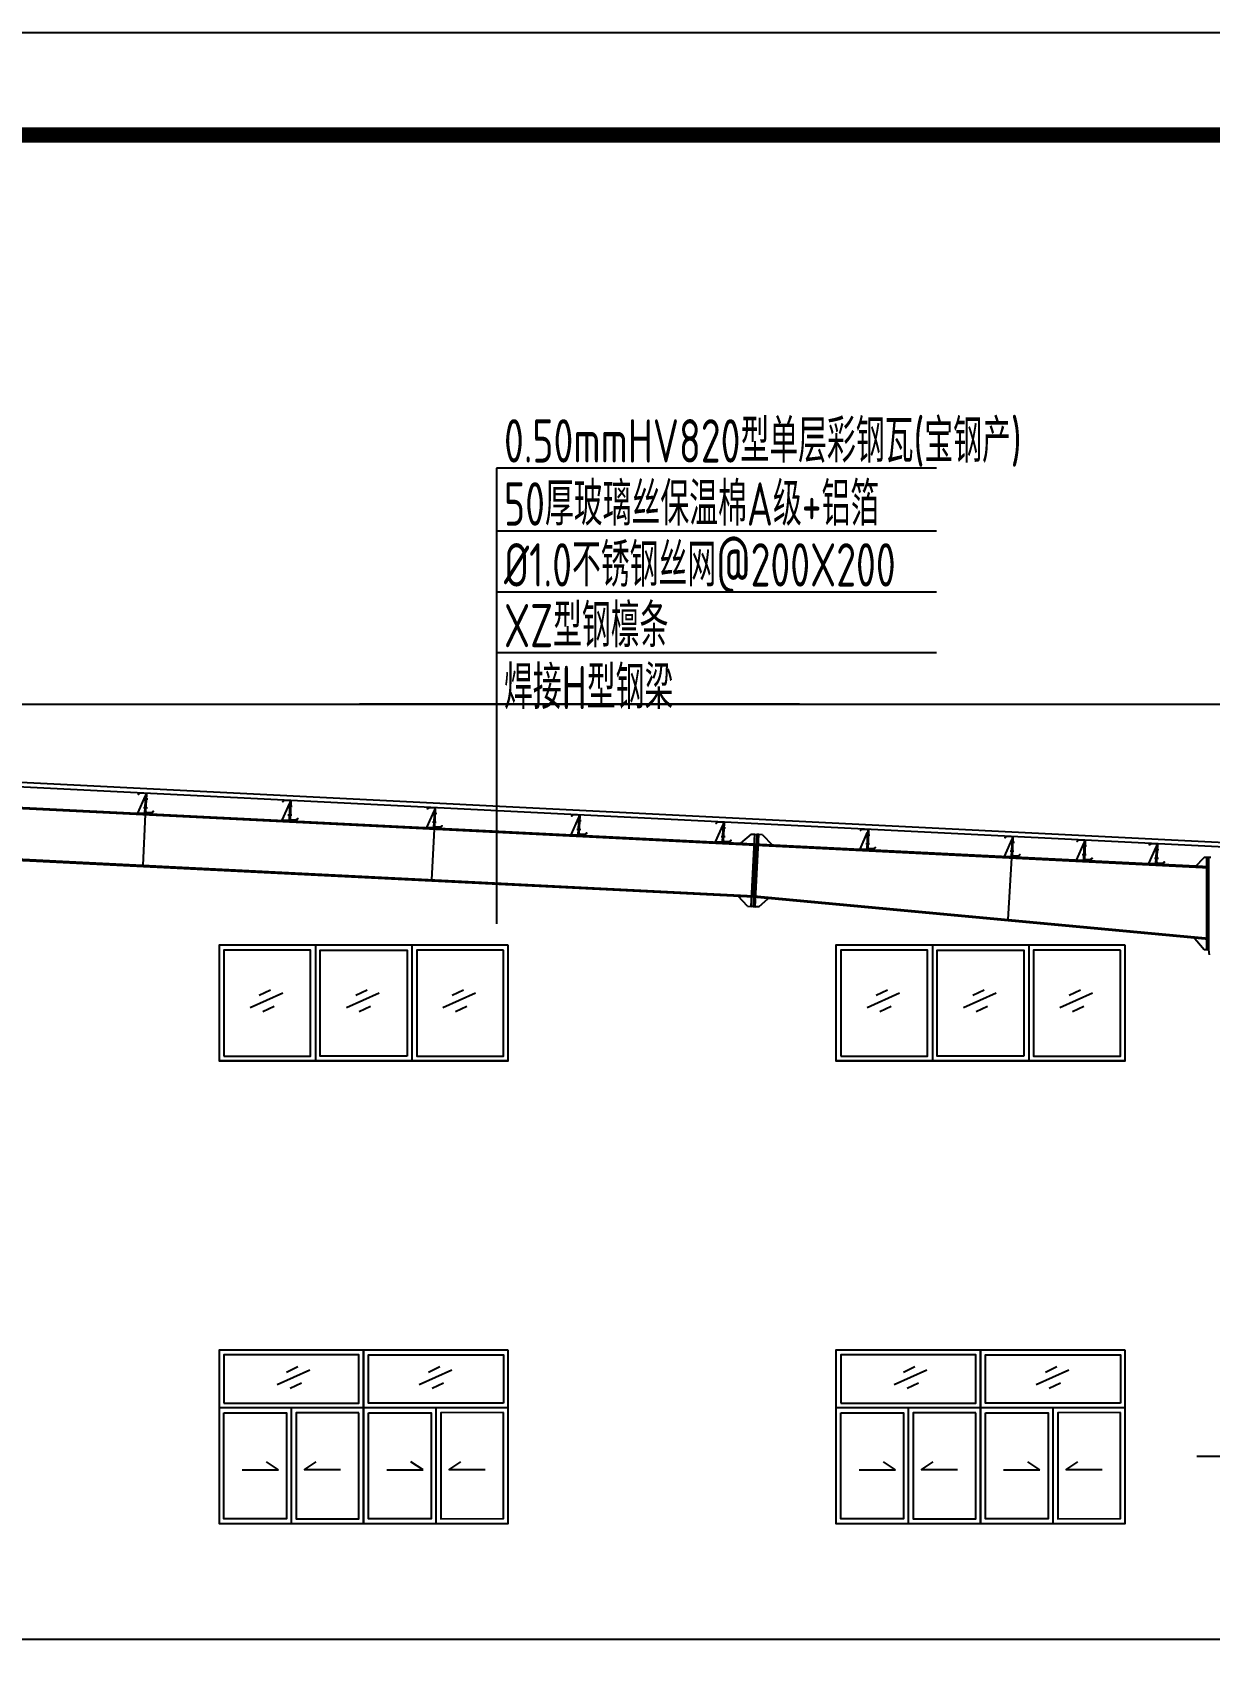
# Model space of a CAD drawing. Extents: x 180850 to 1399066, y 48356 to 327880.
# Drawn here: x 854269 to 866474, y 279002 to 295984 of the extents above; entities that cross this region are included whole.
import ezdxf

# ---------------------------------------------------------------- set-up
doc = ezdxf.new("R2010")
doc.units = 0
doc.header["$LTSCALE"] = 1000
for name, color, linetype in [('AXIS', 3, 'Continuous'), ('DOTE', 1, 'Continuous'), ('GL', 150, 'Continuous'), ('LT', 181, 'Continuous'), ('PUB_TITLE', 4, 'Continuous'), ('PZ', 202, 'Continuous'), ('TEXT', 7, 'Continuous')]:
    doc.layers.add(name, color=color, linetype=linetype)
doc.styles.add('_TCH_DIM_T3', font='SIMPLEX', dxfattribs={"width": 0.7058823529411765, "bigfont": 'GBCBIG'})
doc.styles.add('C', font='tssdeng.shx', dxfattribs={"height": 3, "bigfont": 'tssdchn.shx'})
doc.dimstyles.new('_TCH_ARCH&&150', dxfattribs={"dimtxt": 446.25, "dimasz": 150, "dimexe": 375, "dimexo": 450, "dimgap": 189.375, "dimtad": 1, "dimdec": 0, "dimzin": 0, "dimdsep": 46, "dimtxsty": '_TCH_DIM_T3', "dimblk": 'ARCHTICK', "dimcen": 0.09, "dimclrd": 3, "dimclre": 3, "dimclrt": 7, "dimazin": 2, "dimtfac": 1, "dimtdec": 0, "dimtix": 1, "dimtmove": 2, "dimatfit": 3, "dimfxl": 1, "dimtolj": 1, "dimtzin": 0, "dimarcsym": 0})

# ---------------------------------------------------------------- blocks, each defined once
blk = doc.blocks.new('_ArchTick')
at = {"color": 0, "linetype": 'ByBlock', "const_width": 0.4}
blk.add_lwpolyline([(-0.5, -0.5), (0.5, 0.5)], dxfattribs=at)
blk = doc.blocks.new('*D1300')
at = {"color": 3, "lineweight": -2, "transparency": 16777216}
for p, q in [((841715.4547965183, 278865.4585039263), (841715.45479652, 275176.0908457736)), ((867315.4547965183, 278865.4585039419), (867315.45479652, 275176.0908457853)), ((867315.4547965198, 275551.0908457853), (841715.4547965198, 275551.0908457736))]:
    blk.add_line(p, q, dxfattribs=at)
at = {"layer": 'Defpoints', "color": 0, "transparency": 16777216}
for p in [(841715.4547965181, 279315.4585039263, -0.8588636219624313), (867315.4547965181, 279315.4585039419, -0.8588636219624313), (841715.4547965198, 275551.0908457736)]:
    blk.add_point(p, dxfattribs=at)
at = {"color": 3, "lineweight": -2, "transparency": 16777216, "xscale": 150, "yscale": 150, "zscale": 150}
for p, rotation in [((841715.4547965198, 275551.0908457736), 180.0000000000261), ((867315.4547965198, 275551.0908457853), 2.605915483400167e-11)]:
    blk.add_blockref('_ArchTick', p, dxfattribs=dict(at, rotation=rotation))
at = {"color": 7, "transparency": 16777216, "insert": (854515.4547965196, 275963.5908457795), "char_height": 446.25, "attachment_point": 5, "style": '_TCH_DIM_T3'}
blk.add_mtext('\\A1;25600', dxfattribs=at)
blk = doc.blocks.new('A$C3A585300')
at = {"layer": 'LT', "color": 1, "linetype": 'Continuous'}
for p, q in [((97.93509972130414, 153.0739373341203, -4.858863622005261), (58.07938764512073, 151.0811517325928, -4.858863622005261)), ((97.93509972130414, 153.0739373341203, -4.858863622005261), (58.07938764512073, 151.0811517325928, -4.858863622005261)), ((102.5054217729485, 61.66749631491257, -4.858863622005261), (62.64970969723072, 59.67471070768079, -4.858863622005261)), ((102.5054217729485, 61.66749631491257, -4.858863622005261), (62.64970969723072, 59.67471070768079, -4.858863622005261))]:
    blk.add_line(p, q, dxfattribs=at)
at = {"layer": 'LT', "elevation": -4.85886362199787}
blk.add_lwpolyline([(75.61775307415519, 196.7536458253744, -0.4142135623730951), (85.10590029356536, 207.240545383771), (140.7936933172168, 210.0249350358499), (154.9137436696328, 197.2496513831429), (156.9264836417278, 199.4742587201181), (141.8849707584595, 213.0832465669955), (81.95983042649459, 210.0869895498035, 0.414213562373095), (72.47168320673518, 199.6000899913488), (81.31064140750095, 22.82092601037584, -0.4142135623730951), (71.8224941882072, 12.33402645180468), (16.13470116478857, 9.549636799783912), (2.014650810975581, 22.32492045301478), (0.001910839113406837, 20.10031311551575), (15.0434237230802, 6.49132526863832), (74.96856405574363, 9.4875822859467, 0.4142135623730951), (84.45671127492096, 19.97448184422683), (75.61775307415519, 196.7536458253744)], format="xyb", dxfattribs=at)
at = {"layer": 'LT', "elevation": -0.8588636219624313}
for points in [[(75.86744115897454, 191.7598841312574), (81.85995519172866, 192.0595098327613), (91.44797764753457, 0.2990607686224394), (85.45546361466404, -0.0005649328813888133)], [(82.35933136136737, 182.071986444178), (91.44797764753457, 0.2990607686224394), (161.3462151695276, 3.793972645536996)]]:
    blk.add_lwpolyline(points, close=True, dxfattribs=at)
at = {"layer": 'LT', "color": 1, "linetype": 'Continuous'}
for points in [[(75.46719049185049, 139.6899442501599, -4.858863622005261), (74.2441882371204, 164.1499893869041, -4.858863622005261), (84.45596154325176, 140.1393828013679, -4.858863622005261), (83.23295928898733, 164.5994279386359, -4.858863622005261)], [(75.46719049185049, 139.6899442501599, -4.858863622005261), (74.2441882371204, 164.1499893869041, -4.858863622005261), (84.45596154325176, 140.1393828013679, -4.858863622005261), (83.23295928898733, 164.5994279386359, -4.858863622005261)], [(78.81451028608717, 72.74354836216662, -4.858863622005261), (80.03751254628878, 48.28350322588813, -4.858863622005261), (87.80328133783769, 73.1929869162268, -4.858863622005261), (89.02628359745722, 48.73294177954085, -4.858863622005261)], [(78.81451028608717, 72.74354836216662, -4.858863622005261), (80.03751254628878, 48.28350322588813, -4.858863622005261), (87.80328133783769, 73.1929869162268, -4.858863622005261), (89.02628359745722, 48.73294177954085, -4.858863622005261)]]:
    blk.add_solid(points, dxfattribs=at)

msp = doc.modelspace()

# ---------------------------------------------------------------- linework, layer by layer
for p, q in [((855436.0801402407, 287870.4109445556, -0.8588636219624313), (855409.8104102381, 287345.0605434687, -0.6533098243536699)), ((858432.5639307646, 287720.5867550335, -0.8588636219624313), (858406.2935321447, 287195.2239297019, -0.276622851610739)), ((861747.7801937084, 287016.1538616788, -0.8588636219624312), (861775.2458830269, 287565.4676480616, -0.8588636219624312)), ((864423.7360005904, 287421.0281515503, -0.8588636219624312), (864382.8062666251, 286780.5705103221, -0.8589604926295124)), ((857201.8107750069, 286514.4991755646, -0.8817404392257042), (857201.810775009, 285314.4991755647, -0.8817404392257042)), ((858201.7957750072, 286514.4991755664, -0.8817404392257042), (858201.810775009, 285314.4991755664, -0.8817404392257042)), ((863601.8107750069, 286514.4991755646, -0.8817404392257042), (863601.810775009, 285314.4991755647, -0.8817404392257042)), ((864601.7957750072, 286514.4991755664, -0.8817404392257042), (864601.810775009, 285314.4991755664, -0.8817404392257042)), ((856862.0950368546, 286016.9056329326, -0.8817404392257042), (856523.7831853877, 285864.2962893202, -0.8817404392257042)), ((856737.4679702225, 286048.953513815, -0.8817404392257042), (856619.8048899206, 285991.8909305371, -0.8817404392257042)), ((857862.1439803462, 286016.9056329344, -0.8817404392257042), (857523.8321288791, 285864.2962893219, -0.8817404392257042)), ((857737.5169137141, 286048.9535138166, -0.8817404392257042), (857619.853833412, 285991.8909305388, -0.8817404392257042)), ((858862.4752374467, 286016.9219115145, -0.8817404392257042), (858524.1633859798, 285864.3125679021, -0.8817404392257042)), ((858737.8481708146, 286048.9697923969, -0.8817404392257042), (858620.1850905127, 285991.907209119, -0.8817404392257042)), ((863262.0950368546, 286016.9056329326, -0.8817404392257042), (862923.7831853877, 285864.2962893202, -0.8817404392257042)), ((863137.4679702225, 286048.953513815, -0.8817404392257042), (863019.8048899206, 285991.8909305371, -0.8817404392257042)), ((864262.1439803462, 286016.9056329344, -0.8817404392257042), (863923.8321288791, 285864.2962893219, -0.8817404392257042)), ((864137.5169137141, 286048.9535138166, -0.8817404392257042), (864019.853833412, 285991.8909305388, -0.8817404392257042)), ((865262.4752374467, 286016.9219115145, -0.8817404392257042), (864924.1633859798, 285864.3125679021, -0.8817404392257042)), ((865137.8481708146, 286048.9697923969, -0.8817404392257042), (865020.1850905127, 285991.907209119, -0.8817404392257042)), ((856773.6669270034, 285881.05345043, -0.8817404392257042), (856656.0038467015, 285823.9908671521, -0.8817404392257042)), ((857773.715870495, 285881.0534504317, -0.8817404392257042), (857656.052790193, 285823.9908671539, -0.8817404392257042)), ((858774.0471275955, 285881.0697290119, -0.8817404392257042), (858656.3840472936, 285824.007145734, -0.8817404392257042)), ((863173.6669270034, 285881.05345043, -0.8817404392257042), (863056.0038467015, 285823.9908671521, -0.8817404392257042)), ((864173.715870495, 285881.0534504317, -0.8817404392257042), (864056.052790193, 285823.9908671539, -0.8817404392257042)), ((865174.0471275955, 285881.0697290119, -0.8817404392257042), (865056.3840472936, 285824.007145734, -0.8817404392257042)), ((859201.810775009, 285314.4991755681, -0.8817404392257042), (856201.7507750094, 285314.4991755629, -0.8817404392257042)), ((865601.810775009, 285314.4991755681, -0.8817404392257042), (862601.7507750094, 285314.4991755629, -0.8817404392257042)), ((857701.7657750091, 282314.420829421, -0.8817404392257042), (857701.765775007, 280514.420829421, -0.8817404392257042)), ((857701.7957750068, 280514.420829421, -0.8817404392257042), (857701.7957750089, 282314.420829421, -0.8817404392257042)), ((864101.7657750091, 282314.420829421, -0.8817404392257042), (864101.765775007, 280514.420829421, -0.8817404392257042)), ((864101.7957750068, 280514.420829421, -0.8817404392257042), (864101.7957750089, 282314.420829421, -0.8817404392257042)), ((857144.9591024858, 282106.6937498518, -0.8817404392257042), (856806.6472510186, 281954.0844062403, -0.8817404392257042)), ((857020.3320358539, 282138.7416307345, -0.8817404392257042), (856902.6689555517, 282081.679047457, -0.8817404392257042)), ((858617.9117509257, 282106.7100284289, -0.8817404392257042), (858279.5998994585, 281954.1006848174, -0.8817404392257042)), ((858493.2846842938, 282138.7579093115, -0.8817404392257042), (858375.6216039916, 282081.695326034, -0.8817404392257042)), ((863544.9591024858, 282106.6937498518, -0.8817404392257042), (863206.6472510186, 281954.0844062403, -0.8817404392257042)), ((863420.3320358539, 282138.7416307345, -0.8817404392257042), (863302.6689555517, 282081.679047457, -0.8817404392257042)), ((865017.9117509257, 282106.7100284289, -0.8817404392257042), (864679.5998994585, 281954.1006848174, -0.8817404392257042)), ((864893.2846842938, 282138.7579093115, -0.8817404392257042), (864775.6216039916, 282081.695326034, -0.8817404392257042)), ((857056.5309926344, 281970.8415673494, -0.8817404392257042), (856938.8679123323, 281913.7789840719, -0.8817404392257042)), ((858529.4836410743, 281970.8578459265, -0.8817404392257042), (858411.8205607722, 281913.795262649, -0.8817404392257042)), ((863456.5309926344, 281970.8415673494, -0.8817404392257042), (863338.8679123323, 281913.7789840719, -0.8817404392257042)), ((864929.4836410743, 281970.8578459265, -0.8817404392257042), (864811.8205607722, 281913.795262649, -0.8817404392257042)), ((859201.8107750078, 281714.4208294195, -0.8817404392257042), (856201.7207750089, 281714.4208294225, -0.8817404392257042)), ((856951.7582750083, 281714.4208294217, -0.8817404392257042), (856951.7582750069, 280514.4208294217, -0.8817404392257042)), ((858451.7095013973, 281714.6064169207, -0.8817404392257042), (858452.0064510477, 280514.606453662, -0.8817404392257042)), ((865601.8107750078, 281714.4208294195, -0.8817404392257042), (862601.7207750089, 281714.4208294225, -0.8817404392257042)), ((863351.7582750083, 281714.4208294217, -0.8817404392257042), (863351.7582750069, 280514.4208294217, -0.8817404392257042)), ((864851.7095013973, 281714.6064169207, -0.8817404392257042), (864852.0064510477, 280514.606453662, -0.8817404392257042)), ((856441.0601931533, 281069.7145742358, -0.8817404392257042), (856817.7512259113, 281069.7145742355, -0.8817404392257042)), ((856817.7512259113, 281069.7145742355, -0.8817404392257042), (856692.9154923422, 281154.1596539977, -0.8817404392257042)), ((857085.8253241021, 281069.7145742352, -0.8817404392257042), (857210.6610576714, 281154.1596539972, -0.8817404392257042)), ((857462.51635686, 281069.7145742349, -0.8817404392257042), (857085.8253241021, 281069.7145742352, -0.8817404392257042)), ((857941.1109729304, 281069.7737902789, -0.8817404392257042), (858317.8019941549, 281069.8670055043, -0.8817404392257042)), ((858317.8019941549, 281069.8670055043, -0.8817404392257042), (858192.9453677938, 281154.2811910747, -0.8817404392257042)), ((858585.8760841379, 281069.9333425958, -0.8817404392257042), (858710.6909172707, 281154.4093113787, -0.8817404392257042)), ((858962.5671053624, 281070.0265578213, -0.8817404392257042), (858585.8760841379, 281069.9333425958, -0.8817404392257042)), ((862841.0601931533, 281069.7145742358, -0.8817404392257042), (863217.7512259113, 281069.7145742355, -0.8817404392257042)), ((863217.7512259113, 281069.7145742355, -0.8817404392257042), (863092.9154923422, 281154.1596539977, -0.8817404392257042)), ((863485.8253241021, 281069.7145742352, -0.8817404392257042), (863610.6610576714, 281154.1596539972, -0.8817404392257042)), ((863862.51635686, 281069.7145742349, -0.8817404392257042), (863485.8253241021, 281069.7145742352, -0.8817404392257042)), ((864341.1109729304, 281069.7737902789, -0.8817404392257042), (864717.8019941549, 281069.8670055043, -0.8817404392257042)), ((864717.8019941549, 281069.8670055043, -0.8817404392257042), (864592.9453677938, 281154.2811910747, -0.8817404392257042)), ((864985.8760841379, 281069.9333425958, -0.8817404392257042), (865110.6909172707, 281154.4093113787, -0.8817404392257042)), ((865362.5671053624, 281070.0265578213, -0.8817404392257042), (864985.8760841379, 281069.9333425958, -0.8817404392257042))]:
    msp.add_line(p, q)
at = {"elevation": -0.8817404392257042}
for points in [[(859201.8107750069, 286514.4991755681), (856201.8107750069, 286514.4991755629), (856201.810775009, 285314.4991755629), (859201.810775009, 285314.4991755681)], [(865601.8107750069, 286514.4991755681), (862601.8107750069, 286514.4991755629), (862601.810775009, 285314.4991755629), (865601.810775009, 285314.4991755681)], [(859201.8107750085, 282314.4208294195), (856201.7807750092, 282314.4208294225), (856201.7807750071, 280514.4208294225), (859201.8107750064, 280514.4208294195)], [(856251.720775009, 281764.4208294224), (857651.7957750078, 281764.420829421), (857651.7938237434, 282264.41121732), (856251.7188237446, 282264.4112173214)], [(859151.8707750075, 281764.4208294196), (857751.7957750087, 281764.4208294209), (857751.7977262741, 282264.4112173198), (859151.8727262729, 282264.4112173184)], [(865601.8107750085, 282314.4208294195), (862601.7807750092, 282314.4208294225), (862601.7807750071, 280514.4208294225), (865601.8107750064, 280514.4208294195)], [(862651.720775009, 281764.4208294224), (864051.7957750078, 281764.420829421), (864051.7938237434, 282264.41121732), (862651.7188237446, 282264.4112173214)], [(865551.8707750075, 281764.4208294196), (864151.7957750087, 281764.4208294209), (864151.7977262741, 282264.4112173198), (865551.8727262729, 282264.4112173184)], [(856251.7207750089, 281664.4208294224), (856901.7882750076, 281664.4208294218), (856901.7882750062, 280564.4208294218), (856251.7207750075, 280564.4208294224)], [(857651.7957750077, 281664.420829421), (857001.728275009, 281664.4208294217), (857001.7282750076, 280564.4208294217), (857651.7957750063, 280564.420829421)], [(857751.6843957338, 281664.4331885424), (858401.7518758288, 281664.5940529733), (858402.0240796749, 280564.5940866527), (857751.9565995798, 280564.433222222)], [(859151.7593528654, 281664.7796483607), (858501.6918727702, 281664.61878393), (858501.9640766162, 280564.6188176094), (859152.0315567114, 280564.7796820403)], [(862651.7207750089, 281664.4208294224), (863301.7882750076, 281664.4208294218), (863301.7882750062, 280564.4208294218), (862651.7207750075, 280564.4208294224)], [(864051.7957750077, 281664.420829421), (863401.728275009, 281664.4208294217), (863401.7282750076, 280564.4208294217), (864051.7957750063, 280564.420829421)], [(864151.6843957338, 281664.4331885424), (864801.7518758288, 281664.5940529733), (864802.0240796749, 280564.5940866527), (864151.9565995798, 280564.433222222)], [(865551.7593528654, 281664.7796483607), (864901.6918727702, 281664.61878393), (864901.9640766162, 280564.6188176094), (865552.0315567114, 280564.7796820403)]]:
    msp.add_lwpolyline(points, close=True, dxfattribs=at)
at = {"color": 3, "elevation": -0.8817404392257042}
for points in [[(856251.7507750094, 285364.499175563), (857151.810775009, 285364.4991755646), (857151.8088237422, 286464.4895634635), (856251.7488237426, 286464.4895634619)], [(858151.8121469601, 285364.4991755663), (857251.810775009, 285364.4991755647), (857251.8088237422, 286464.4895634637), (858151.8101956933, 286464.4895634652)], [(859152.167245344, 286464.5245709486), (858252.1142882926, 286464.4871131407), (858252.1214311514, 285364.4871131918), (859152.1743882028, 285364.5245709998)], [(862651.7507750094, 285364.499175563), (863551.810775009, 285364.4991755646), (863551.8088237422, 286464.4895634635), (862651.7488237426, 286464.4895634619)], [(864551.8121469601, 285364.4991755663), (863651.810775009, 285364.4991755647), (863651.8088237422, 286464.4895634637), (864551.8101956933, 286464.4895634652)], [(865552.167245344, 286464.5245709486), (864652.1142882926, 286464.4871131407), (864652.1214311514, 285364.4871131918), (865552.1743882028, 285364.5245709998)]]:
    msp.add_lwpolyline(points, close=True, dxfattribs=at)
at = {"layer": 'AXIS', "linetype": 'ByBlock'}
for p, q in [((859078.5000000012, 291466.9211793839, -0.8588636219624313), (859078.5, 286737, -0.8588636219624313)), ((863643.2942242841, 291466.9211793841, -0.8588636219624313), (859078.5000000012, 291466.9211793839, -0.8588636219624313)), ((863643.2942242839, 290812.4767618527, -0.8588636219624313), (859078.5000000009, 290812.4767618526, -0.8588636219624313)), ((863643.2942242837, 290180.3212566309, -0.8588636219624313), (859078.5000000007, 290180.3212566308, -0.8588636219624313)), ((863643.2942242832, 289550.2366811199, -0.8588636219624313), (859078.5000000002, 289550.2366811198, -0.8588636219624313)), ((862223.7942242838, 289015.1319987005, -0.8588636219624313), (857659.0000000008, 289015.1319987004, -0.8588636219624313))]:
    msp.add_line(p, q, dxfattribs=at)
at = {"layer": 'AXIS'}
msp.add_line((866343.9793212038, 281212.8233862671, -0.8588636219624313), (871491.6916933046, 281212.8233862763, -0.8588636219624313), dxfattribs=at)
at = {"layer": 'AXIS', "linetype": 'ByBlock', "elevation": -0.8588636219624313}
msp.add_lwpolyline([(866772.3121144489, 287525.9424061635), (841715.4547965063, 288778.8680013203), (841715.4547965062, 288829.1319986797), (866774.8089952962, 287575.8800231074)], close=True, dxfattribs=at)
at = {"layer": 'DOTE'}
for p, q in [((841715.4547965067, 289015.1319986796, -0.8588636219624313), (867350.9965046173, 289015.131998713, -0.8588636219624313)), ((814254.9055085941, 279315.4585039263, -0.8588636219624313), (868528.5, 279315.4585039263, -0.8588636219624313))]:
    msp.add_line(p, q, dxfattribs=at)
at = {"layer": 'GL'}
for p, q in [((841715.4547965081, 288568.4572023603, -0.8588636219624313), (866471.8900101901, 287330.6354417098, -0.8588636219624313)), ((841715.454796508, 288556.4422117236, -0.8588636219624313), (866472.1297107515, 287318.6084660451, -0.8588636219624313)), ((848688.589481498, 287681.1495329169, -1.498232442563526), (861748.3778600345, 287028.1058188229, 0.1435095425684525)), ((848687.9891767679, 287669.143412514, -1.498304697184429), (861747.780263287, 287016.1538581906, 0.1436228204697045)), ((861747.7801937081, 287016.1538616789, -0.858863621961973), (866469.454861662, 286577.5000000323, -4.888646627217093)), ((861747.7801937081, 287016.1538616789, -0.858863621961973), (866469.454861662, 286577.5000000323, -4.888646627217093)), ((861749.2563680564, 287028.0627201168, -0.858863621961973), (866469.454861662, 286589.5832348182, -4.888646627217088)), ((861749.2563680564, 287028.0627201168, -0.858863621961973), (866469.454861662, 286589.5832348182, -4.888646627217088))]:
    msp.add_line(p, q, dxfattribs=at)
at = {"layer": 'LT', "color": 1, "linetype": 'Continuous'}
for p, q in [((855423.6979142256, 288035.4955669536, -4.858863622005261), (855463.5536263018, 288033.5027813521, -4.858863622005261)), ((855423.6979142256, 288035.4955669536, -4.858863622005261), (855463.5536263018, 288033.5027813521, -4.858863622005261)), ((855419.1275921741, 287944.0891259343, -4.858863622005261), (855458.9833042498, 287942.0963403272, -4.858863622005261)), ((855419.1275921741, 287944.0891259343, -4.858863622005261), (855458.9833042498, 287942.0963403272, -4.858863622005261))]:
    msp.add_line(p, q, dxfattribs=at)
at = {"layer": 'LT', "elevation": -0.8588636219624313}
for points in [[(855439.2736825856, 288064.4936160637), (855430.1850362996, 287882.7206903881), (855360.2867987776, 287886.2156022649)], [(855445.765572788, 288074.1815137508), (855439.7730587552, 288074.4811394523), (855430.1850362996, 287882.7206903881), (855436.1775503325, 287882.4210646866)]]:
    msp.add_lwpolyline(points, close=True, dxfattribs=at)
at = {"layer": 'LT', "elevation": -4.85886362199787}
msp.add_lwpolyline([(855446.0152608728, 288079.1752754449, 0.4142135623730951), (855436.5271136533, 288089.6621750033), (855380.8393206296, 288092.4465646552), (855366.7192702773, 288079.6712810025), (855364.7065303052, 288081.8958883395), (855379.7480431884, 288095.5048761864), (855439.6731835203, 288092.5086191693, -0.414213562373095), (855449.1613307402, 288082.0217196108), (855440.3223725396, 287905.2425556299, 0.4142135623730951), (855449.810519759, 287894.7556560713), (855505.4983127824, 287891.9712664193), (855519.6183631361, 287904.7465500726), (855521.631103108, 287902.5219427351), (855506.5895902241, 287888.9129548882), (855446.6644498914, 287891.9092119054, -0.4142135623730951), (855437.1763026722, 287902.3961114637), (855446.0152608728, 288079.1752754449)], format="xyb", dxfattribs=at)
at = {"layer": 'LT', "color": 1, "linetype": 'Continuous'}
for points in [[(855446.1658234551, 288022.1115738697, -4.858863622005261), (855447.3888257098, 288046.5716190064, -4.858863622005261), (855437.1770524037, 288022.5610124209, -4.858863622005261), (855438.400054658, 288047.0210575581, -4.858863622005261)], [(855446.1658234551, 288022.1115738697, -4.858863622005261), (855447.3888257098, 288046.5716190064, -4.858863622005261), (855437.1770524037, 288022.5610124209, -4.858863622005261), (855438.400054658, 288047.0210575581, -4.858863622005261)], [(855442.818503661, 287955.1651779817, -4.858863622005261), (855441.5955014008, 287930.7051328454, -4.858863622005261), (855433.8297326092, 287955.6146165357, -4.858863622005261), (855432.6067303496, 287931.154571399, -4.858863622005261)], [(855442.818503661, 287955.1651779817, -4.858863622005261), (855441.5955014008, 287930.7051328454, -4.858863622005261), (855433.8297326092, 287955.6146165357, -4.858863622005261), (855432.6067303496, 287931.154571399, -4.858863622005261)]]:
    msp.add_solid(points, dxfattribs=at)
at = {"layer": 'PUB_TITLE'}
msp.add_lwpolyline([(797760.1818366298, 232984.1570315323), (886860.1818366298, 232984.1570315323), (886860.1818366298, 295984.1570315323), (797760.1818366298, 295984.1570315323)], close=True, dxfattribs=at)
at = {"layer": 'PUB_TITLE', "const_width": 159.09075}
msp.add_lwpolyline([(799875.4188366296, 234044.7935315323), (799875.4188366296, 294923.5205315323), (885360.1818366298, 294923.5205315323), (885360.1818366298, 234044.7935315323)], close=True, dxfattribs=at)
at = {"layer": 'PZ'}
for p, q in [((861720.3145043853, 287668.3391389669, -2.858863621936965), (861610.6134435905, 287573.7030430718, -4.877261626364041)), ((861720.3145043853, 287668.3391389669, -2.858863621936965), (861610.6134435905, 287573.7030430718, -4.877261626364041)), ((861720.3145043853, 287668.3391389669, -2.858863621936965), (861760.2645979422, 287666.3416342886, -2.858863621936965)), ((861720.3145043853, 287668.3391389669, -2.858863621936965), (861760.2645979422, 287666.3416342886, -2.858863621936965)), ((861840.1647850542, 287662.3466249327, -2.858863621936965), (861800.214691497, 287664.3441296106, -2.858863621936965)), ((861840.1647850542, 287662.3466249327, -2.858863621936965), (861800.214691497, 287664.3441296106, -2.858863621936965)), ((861840.1647850542, 287662.3466249327, -2.858863621936965), (861939.8786988219, 287557.2397803082, -4.877261626364041)), ((861840.1647850542, 287662.3466249327, -2.858863621936965), (861939.8786988219, 287557.2397803082, -4.877261626364041)), ((866419.4608181058, 287426.0555105071, -4.888646627217092), (866323.0224119182, 287325.4779564458, -4.888646627217092)), ((866449.454861661, 287425.4577218961, -4.888646627217092), (866419.4608181058, 287426.0555105071, -4.888646627217092)), ((866449.454861661, 287425.4577218961, -4.888646627217092), (866419.4608181058, 287426.0555105071, -4.888646627217092)), ((866449.4548616622, 286466.7577218962, -4.888646627217092), (866449.454861661, 287425.4577218961, -4.888646627217092)), ((866489.454861661, 287425.4577218962, -4.888646627217092), (866449.454861661, 287425.4577218961, -4.888646627217092)), ((866469.4548616622, 286466.7577218962, -4.888646627217092), (866469.454861661, 287425.4577218962, -4.888646627217092)), ((861682.8613719561, 286919.2748808011, -1.499037699451506), (861586.791379864, 287024.2033023618, 0.1233826745228725)), ((861682.8613719561, 286919.2748808011, -1.499037699451506), (861586.791379864, 287024.2033023618, 0.1233826745228725)), ((861682.8613719561, 286919.2748808011, -1.499037699451506), (861722.8114655128, 286917.2773761227, -1.499037699451506)), ((861682.8613719561, 286919.2748808011, -1.499037699451506), (861722.8114655128, 286917.2773761227, -1.499037699451506)), ((861802.7116526248, 286913.2823667656, -1.499037699451506), (861762.7615590681, 286915.2798714443, -1.499037699451506)), ((861802.7116526248, 286913.2823667656, -1.499037699451506), (861762.7615590681, 286915.2798714443, -1.499037699451506)), ((861802.7116526248, 286913.2823667656, -1.499037699451506), (861896.662853603, 287000.1856494667, -1.499037699478354)), ((861802.7116526248, 286913.2823667656, -1.499037699451506), (861896.662853603, 287000.1856494667, -1.499037699478354)), ((866419.4548616622, 286466.7577218962, -4.888646627217092), (866306.2984989507, 286603.3837787568, -4.888646627198553)), ((866449.4548616622, 286466.7577218962, -4.888646627217092), (866419.4548616622, 286466.7577218962, -4.888646627217092)), ((866469.4548616622, 286466.7577218962, -4.888646627217092), (866449.4548616622, 286466.7577218962, -4.888646627217092)), ((866469.4548616622, 286466.7577218962, -4.888646627217092), (866449.4548616622, 286466.7577218962, -4.888646627217092)), ((866475.4548616622, 286416.7571176767, -8.751555508836752), (866469.4548616622, 286466.7577218962, -4.888646627217092))]:
    msp.add_line(p, q, dxfattribs=at)
at = {"layer": 'PZ', "elevation": -0.8588636219624312}
for points in [[(861742.7865122992, 286916.2786237828), (861722.8114655128, 286917.2773761227), (861760.2645979422, 287666.3416342886), (861780.2396447199, 287665.3428819497)], [(861742.7865122992, 286916.2786237828), (861722.8114655128, 286917.2773761227), (861760.2645979422, 287666.3416342886), (861780.2396447199, 287665.3428819497)], [(861742.786512298, 286916.2786237828), (861762.7615590757, 286915.2798714438), (861800.2146914989, 287664.3441296103), (861780.2396447213, 287665.3428819494)], [(861742.786512298, 286916.2786237828), (861762.7615590757, 286915.2798714438), (861800.2146914989, 287664.3441296103), (861780.2396447213, 287665.3428819494)]]:
    msp.add_lwpolyline(points, close=True, dxfattribs=at)

# ---------------------------------------------------------------- block references
at = {"xscale": -1}
for p in [(857019.7615222632, 287807.5152041875), (858517.8900305791, 287732.6087787542), (860016.0185388951, 287657.702353321), (861514.147047214, 287582.7959279472), (863012.275555527, 287507.8895024545), (864510.404063843, 287432.9830770213), (865259.4683180152, 287395.5298645908), (866008.5325721733, 287358.0766518742)]:
    msp.add_blockref('A$C3A585300', p, dxfattribs=at)

# ---------------------------------------------------------------- texts
at = {"layer": 'TEXT', "style": 'C', "width": 0.7}
for s, p in [('0.50mmHV820型单层彩钢瓦(宝钢产)', (859158.1994200512, 291523.7068196953, -0.8588636219624313)), ('50厚玻璃丝保温棉A级+铝箔', (859158.1994200512, 290869.2624021641, -0.8588636219624313)), ('%%C1.0不锈钢丝网@200X200', (859158.1994200507, 290237.1068969422, -0.8588636219624313)), ('XZ型钢檩条', (859158.1994200503, 289607.0223214312, -0.8588636219624313)), ('焊接H型钢梁', (859158.1994200503, 288965.6183012364, -0.8588636219624313))]:
    msp.add_text(s, height=450.0000000374999, dxfattribs=at).set_placement(p)

# ---------------------------------------------------------------- dimensions: what is measured, and where the dimension line sits
dim = msp.add_linear_dim(base=(841715.4547965198, 275551.0908457736), p1=(867315.4547965181, 279315.4585039419, -0.8588636219624313), p2=(841715.4547965181, 279315.4585039263, -0.8588636219624313), angle=180.0000000000261, dimstyle='_TCH_ARCH&&150')
dim.commit()
dim.dimension.update_dxf_attribs({"geometry": '*D1300', "text_midpoint": (854515.4547965196, 275963.5908457795)})

doc.saveas('drawing.dxf')
